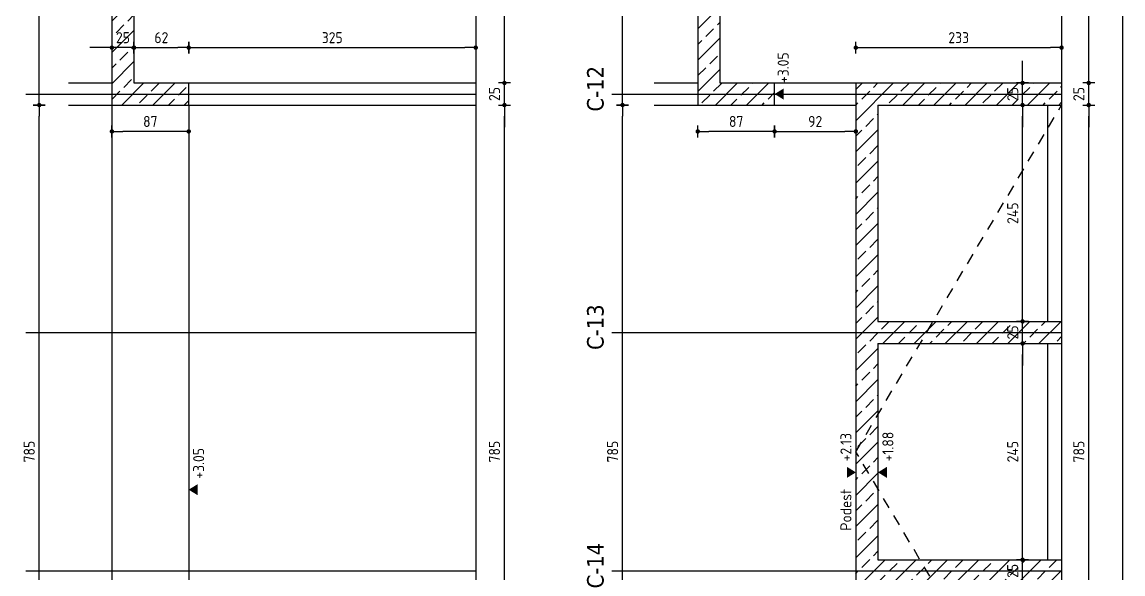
# Model space of a CAD drawing. Extents: x 399 to 532, y -4 to 185.
# Drawn here: x 452.69 to 465.16, y 170.82 to 177.07 of the extents above; entities that cross this region are included whole.
import ezdxf

# ---------------------------------------------------------------- set-up
doc = ezdxf.new("R2010")
doc.units = 0
doc.header["$LTSCALE"] = 0.5
doc.header["$MEASUREMENT"] = 0
doc.header["$PDMODE"] = 2
doc.linetypes.add('AUSGEZOGEN', pattern=[1000.01, 1000, 0.01])
doc.linetypes.add('HIDDEN', pattern=[0.375, 0.25, -0.125])
doc.layers.get('Defpoints').update_dxf_attribs({"linetype": 'CONTINUOUS'})
for name, color, linetype in [('ACHSEN', 7, 'CONTINUOUS'), ('BETON', 7, 'CONTINUOUS'), ('Decke', 7, 'CONTINUOUS'), ('koten', 7, 'CONTINUOUS'), ('MASSE', 7, 'CONTINUOUS'), ('RAHMEN', 7, 'CONTINUOUS'), ('TEXT', 7, 'CONTINUOUS'), ('Treppe', 7, 'CONTINUOUS')]:
    doc.layers.add(name, color=color, linetype=linetype)
doc.layers.add('ANSICHTSFENSTER', color=7, linetype='CONTINUOUS', plot=False)
doc.styles.add('HELV', font='tahoma.ttf')
doc.styles.add('TXT', font='isocp.shx')
doc.dimstyles.new('DOT_I', dxfattribs={"dimscale": 0.5, "dimtxt": 0.25, "dimasz": 0.25, "dimexe": 0.1, "dimexo": 0.3, "dimgap": 0.1, "dimtad": 1, "dimdec": 3, "dimzin": 3, "dimtxsty": 'TXT', "dimblk": 'DOT', "dimblk1": 'DOT', "dimblk2": 'DOT', "dimsah": 1, "dimcen": 0.1, "dimse1": 1, "dimse2": 1, "dimazin": 0, "dimtfac": 1, "dimtdec": 4, "dimtix": 1, "dimtmove": 2, "dimatfit": 3, "dimldrblk": 'DOT', "dimfxl": 0.7, "dimfxlon": 1, "dimtvp": 1, "dimtolj": 1, "dimtzin": 0, "dimarcsym": 0})
pattern_1 = [(45, (-15.04856, 121.6197), (-0.1767767, 0.1767767), []), (45, (-14.87178, 121.6197), (-0.1767767, 0.1767767), [0.125, -0.0625])]

# ---------------------------------------------------------------- blocks, each defined once
blk = doc.blocks.new('DOT')
at = {"layer": 'MASSE', "color": 7, "linetype": 'Continuous'}
for p, q in [((0, 0), (-1, 0)), ((0, 0.54), (0, -0.54))]:
    blk.add_line(p, q, dxfattribs=at)
at = {"layer": 'MASSE', "color": 7, "linetype": 'Continuous', "const_width": 0.2}
blk.add_lwpolyline([(-0.1, 0, 1), (0.1, 0, 1)], format="xyb", close=True, dxfattribs=at)
blk = doc.blocks.new('*D348')
at = {"layer": 'Defpoints', "color": 0, "linetype": 'AUSGEZOGEN', "transparency": 16777216}
for p in [(458.157, 176.132), (458.157, 176.132), (458.157, 168.282)]:
    blk.add_point(p, dxfattribs=at)
at = {"layer": 'MASSE', "color": 0, "linetype": 'AUSGEZOGEN', "lineweight": -2, "transparency": 16777216}
blk.add_line((458.157, 168.407), (458.157, 176.007), dxfattribs=at)
at = {"layer": 'MASSE', "color": 0, "linetype": 'AUSGEZOGEN', "lineweight": -2, "transparency": 16777216, "xscale": 0.125, "yscale": 0.125, "zscale": 0.125}
for p, rotation in [((458.157, 176.132), 90), ((458.157, 168.282), 270)]:
    blk.add_blockref('DOT', p, dxfattribs=dict(at, rotation=rotation))
at = {"layer": 'MASSE', "color": 0, "linetype": 'AUSGEZOGEN', "transparency": 16777216, "insert": (458.044, 172.207), "char_height": 0.125, "attachment_point": 5, "rotation": 90, "style": 'TXT'}
blk.add_mtext('\\A1;785', dxfattribs=at)
blk = doc.blocks.new('*D349')
at = {"layer": 'Defpoints', "color": 0, "linetype": 'AUSGEZOGEN', "transparency": 16777216}
for p in [(458.157, 176.382), (458.157, 176.382), (458.157, 176.132)]:
    blk.add_point(p, dxfattribs=at)
at = {"layer": 'MASSE', "color": 0, "linetype": 'AUSGEZOGEN', "lineweight": -2, "transparency": 16777216}
for p, q in [((458.157, 176.507), (458.157, 176.632)), ((458.157, 176.132), (458.157, 176.382)), ((458.157, 176.007), (458.157, 175.882))]:
    blk.add_line(p, q, dxfattribs=at)
at = {"layer": 'MASSE', "color": 0, "linetype": 'AUSGEZOGEN', "lineweight": -2, "transparency": 16777216, "xscale": 0.125, "yscale": 0.125, "zscale": 0.125}
for p, rotation in [((458.157, 176.382), 270), ((458.157, 176.132), 90)]:
    blk.add_blockref('DOT', p, dxfattribs=dict(at, rotation=rotation))
at = {"layer": 'MASSE', "color": 0, "linetype": 'AUSGEZOGEN', "transparency": 16777216, "insert": (458.044, 176.257), "char_height": 0.125, "attachment_point": 5, "rotation": 90, "style": 'TXT'}
blk.add_mtext('\\A1;25', dxfattribs=at)
blk = doc.blocks.new('*D350')
at = {"layer": 'Defpoints', "color": 0, "linetype": 'AUSGEZOGEN', "transparency": 16777216}
for p in [(458.157, 181.782), (458.157, 181.782), (458.157, 176.382)]:
    blk.add_point(p, dxfattribs=at)
at = {"layer": 'MASSE', "color": 0, "linetype": 'AUSGEZOGEN', "lineweight": -2, "transparency": 16777216}
blk.add_line((458.157, 176.507), (458.157, 181.657), dxfattribs=at)
at = {"layer": 'MASSE', "color": 0, "linetype": 'AUSGEZOGEN', "lineweight": -2, "transparency": 16777216, "xscale": 0.125, "yscale": 0.125, "zscale": 0.125}
for p, rotation in [((458.157, 181.782), 90), ((458.157, 176.382), 270)]:
    blk.add_blockref('DOT', p, dxfattribs=dict(at, rotation=rotation))
at = {"layer": 'MASSE', "color": 0, "linetype": 'AUSGEZOGEN', "transparency": 16777216, "insert": (458.044, 179.082), "char_height": 0.125, "attachment_point": 5, "rotation": 90, "style": 'TXT'}
blk.add_mtext('\\A1;540', dxfattribs=at)
blk = doc.blocks.new('*D322')
at = {"layer": 'Defpoints', "color": 0, "linetype": 'AUSGEZOGEN', "transparency": 16777216}
for p in [(452.889, 176.132), (452.889, 176.132), (452.889, 168.282)]:
    blk.add_point(p, dxfattribs=at)
at = {"layer": 'MASSE', "color": 0, "linetype": 'AUSGEZOGEN', "lineweight": -2, "transparency": 16777216}
blk.add_line((452.889, 168.407), (452.889, 176.007), dxfattribs=at)
at = {"layer": 'MASSE', "color": 0, "linetype": 'AUSGEZOGEN', "lineweight": -2, "transparency": 16777216, "xscale": 0.125, "yscale": 0.125, "zscale": 0.125}
for p, rotation in [((452.889, 176.132), 90), ((452.889, 168.282), 270)]:
    blk.add_blockref('DOT', p, dxfattribs=dict(at, rotation=rotation))
at = {"layer": 'MASSE', "color": 0, "linetype": 'AUSGEZOGEN', "transparency": 16777216, "insert": (452.776, 172.207), "char_height": 0.125, "attachment_point": 5, "rotation": 90, "style": 'TXT'}
blk.add_mtext('\\A1;785', dxfattribs=at)
blk = doc.blocks.new('*D323')
at = {"layer": 'Defpoints', "color": 0, "linetype": 'AUSGEZOGEN', "transparency": 16777216}
for p in [(452.889, 181.782), (452.889, 181.782), (452.889, 176.132)]:
    blk.add_point(p, dxfattribs=at)
at = {"layer": 'MASSE', "color": 0, "linetype": 'AUSGEZOGEN', "lineweight": -2, "transparency": 16777216}
blk.add_line((452.889, 176.257), (452.889, 181.657), dxfattribs=at)
at = {"layer": 'MASSE', "color": 0, "linetype": 'AUSGEZOGEN', "lineweight": -2, "transparency": 16777216, "xscale": 0.125, "yscale": 0.125, "zscale": 0.125}
for p, rotation in [((452.889, 181.782), 90), ((452.889, 176.132), 270)]:
    blk.add_blockref('DOT', p, dxfattribs=dict(at, rotation=rotation))
at = {"layer": 'MASSE', "color": 0, "linetype": 'AUSGEZOGEN', "transparency": 16777216, "insert": (452.776, 178.957), "char_height": 0.125, "attachment_point": 5, "rotation": 90, "style": 'TXT'}
blk.add_mtext('\\A1;565', dxfattribs=at)
blk = doc.blocks.new('*D325')
at = {"layer": 'Defpoints', "color": 0, "linetype": 'AUSGEZOGEN', "transparency": 16777216}
for p in [(459.494, 176.132), (459.494, 176.132), (459.494, 168.282)]:
    blk.add_point(p, dxfattribs=at)
at = {"layer": 'MASSE', "color": 0, "linetype": 'AUSGEZOGEN', "lineweight": -2, "transparency": 16777216}
blk.add_line((459.494, 168.407), (459.494, 176.007), dxfattribs=at)
at = {"layer": 'MASSE', "color": 0, "linetype": 'AUSGEZOGEN', "lineweight": -2, "transparency": 16777216, "xscale": 0.125, "yscale": 0.125, "zscale": 0.125}
for p, rotation in [((459.494, 176.132), 90), ((459.494, 168.282), 270)]:
    blk.add_blockref('DOT', p, dxfattribs=dict(at, rotation=rotation))
at = {"layer": 'MASSE', "color": 0, "linetype": 'AUSGEZOGEN', "transparency": 16777216, "insert": (459.382, 172.207), "char_height": 0.125, "attachment_point": 5, "rotation": 90, "style": 'TXT'}
blk.add_mtext('\\A1;785', dxfattribs=at)
blk = doc.blocks.new('*D326')
at = {"layer": 'Defpoints', "color": 0, "linetype": 'AUSGEZOGEN', "transparency": 16777216}
for p in [(459.494, 178.832), (459.494, 178.832), (459.494, 176.132)]:
    blk.add_point(p, dxfattribs=at)
at = {"layer": 'MASSE', "color": 0, "linetype": 'AUSGEZOGEN', "lineweight": -2, "transparency": 16777216}
blk.add_line((459.494, 176.257), (459.494, 178.707), dxfattribs=at)
at = {"layer": 'MASSE', "color": 0, "linetype": 'AUSGEZOGEN', "lineweight": -2, "transparency": 16777216, "xscale": 0.125, "yscale": 0.125, "zscale": 0.125}
for p, rotation in [((459.494, 178.832), 90), ((459.494, 176.132), 270)]:
    blk.add_blockref('DOT', p, dxfattribs=dict(at, rotation=rotation))
at = {"layer": 'MASSE', "color": 0, "linetype": 'AUSGEZOGEN', "transparency": 16777216, "insert": (459.382, 177.482), "char_height": 0.125, "attachment_point": 5, "rotation": 90, "style": 'TXT'}
blk.add_mtext('\\A1;270', dxfattribs=at)
blk = doc.blocks.new('*D332')
at = {"layer": 'Defpoints', "color": 0, "linetype": 'AUSGEZOGEN', "transparency": 16777216}
for p in [(464.773, 176.132), (464.773, 176.132), (464.773, 168.282)]:
    blk.add_point(p, dxfattribs=at)
at = {"layer": 'MASSE', "color": 0, "linetype": 'AUSGEZOGEN', "lineweight": -2, "transparency": 16777216}
blk.add_line((464.773, 168.407), (464.773, 176.007), dxfattribs=at)
at = {"layer": 'MASSE', "color": 0, "linetype": 'AUSGEZOGEN', "lineweight": -2, "transparency": 16777216, "xscale": 0.125, "yscale": 0.125, "zscale": 0.125}
for p, rotation in [((464.773, 176.132), 90), ((464.773, 168.282), 270)]:
    blk.add_blockref('DOT', p, dxfattribs=dict(at, rotation=rotation))
at = {"layer": 'MASSE', "color": 0, "linetype": 'AUSGEZOGEN', "transparency": 16777216, "insert": (464.661, 172.207), "char_height": 0.125, "attachment_point": 5, "rotation": 90, "style": 'TXT'}
blk.add_mtext('\\A1;785', dxfattribs=at)
blk = doc.blocks.new('*D333')
at = {"layer": 'Defpoints', "color": 0, "linetype": 'AUSGEZOGEN', "transparency": 16777216}
for p in [(464.773, 176.382), (464.773, 176.382), (464.773, 176.132)]:
    blk.add_point(p, dxfattribs=at)
at = {"layer": 'MASSE', "color": 0, "linetype": 'AUSGEZOGEN', "lineweight": -2, "transparency": 16777216}
for p, q in [((464.773, 176.507), (464.773, 176.632)), ((464.773, 176.132), (464.773, 176.382)), ((464.773, 176.007), (464.773, 175.882))]:
    blk.add_line(p, q, dxfattribs=at)
at = {"layer": 'MASSE', "color": 0, "linetype": 'AUSGEZOGEN', "lineweight": -2, "transparency": 16777216, "xscale": 0.125, "yscale": 0.125, "zscale": 0.125}
for p, rotation in [((464.773, 176.382), 270), ((464.773, 176.132), 90)]:
    blk.add_blockref('DOT', p, dxfattribs=dict(at, rotation=rotation))
at = {"layer": 'MASSE', "color": 0, "linetype": 'AUSGEZOGEN', "transparency": 16777216, "insert": (464.661, 176.257), "char_height": 0.125, "attachment_point": 5, "rotation": 90, "style": 'TXT'}
blk.add_mtext('\\A1;25', dxfattribs=at)
blk = doc.blocks.new('*D277')
at = {"layer": 'Defpoints', "color": 0, "linetype": 'AUSGEZOGEN', "transparency": 16777216}
for p in [(464.773, 178.832), (464.773, 178.832), (464.773, 176.382)]:
    blk.add_point(p, dxfattribs=at)
at = {"layer": 'MASSE', "color": 0, "linetype": 'AUSGEZOGEN', "lineweight": -2, "transparency": 16777216}
blk.add_line((464.773, 176.507), (464.773, 178.707), dxfattribs=at)
at = {"layer": 'MASSE', "color": 0, "linetype": 'AUSGEZOGEN', "lineweight": -2, "transparency": 16777216, "xscale": 0.125, "yscale": 0.125, "zscale": 0.125}
for p, rotation in [((464.773, 178.832), 90), ((464.773, 176.382), 270)]:
    blk.add_blockref('DOT', p, dxfattribs=dict(at, rotation=rotation))
at = {"layer": 'MASSE', "color": 0, "linetype": 'AUSGEZOGEN', "transparency": 16777216, "insert": (464.661, 177.607), "char_height": 0.125, "attachment_point": 5, "rotation": 90, "style": 'TXT'}
blk.add_mtext('\\A1;245', dxfattribs=at)
blk = doc.blocks.new('*D283')
at = {"layer": 'Defpoints', "color": 0, "linetype": 'AUSGEZOGEN', "transparency": 16777216}
for p in [(464.024, 170.982), (464.024, 170.982), (464.024, 170.732)]:
    blk.add_point(p, dxfattribs=at)
at = {"layer": 'MASSE', "color": 0, "linetype": 'AUSGEZOGEN', "lineweight": -2, "transparency": 16777216}
for p, q in [((464.024, 171.107), (464.024, 171.232)), ((464.024, 170.732), (464.024, 170.982)), ((464.024, 170.607), (464.024, 170.482))]:
    blk.add_line(p, q, dxfattribs=at)
at = {"layer": 'MASSE', "color": 0, "linetype": 'AUSGEZOGEN', "lineweight": -2, "transparency": 16777216, "xscale": 0.125, "yscale": 0.125, "zscale": 0.125}
for p, rotation in [((464.024, 170.982), 270), ((464.024, 170.732), 90)]:
    blk.add_blockref('DOT', p, dxfattribs=dict(at, rotation=rotation))
at = {"layer": 'MASSE', "color": 0, "linetype": 'AUSGEZOGEN', "transparency": 16777216, "insert": (463.912, 170.857), "char_height": 0.125, "attachment_point": 5, "rotation": 90, "style": 'TXT'}
blk.add_mtext('\\A1;25', dxfattribs=at)
blk = doc.blocks.new('*D284')
at = {"layer": 'Defpoints', "color": 0, "linetype": 'AUSGEZOGEN', "transparency": 16777216}
for p in [(464.024, 173.432), (464.024, 173.432), (464.024, 170.982)]:
    blk.add_point(p, dxfattribs=at)
at = {"layer": 'MASSE', "color": 0, "linetype": 'AUSGEZOGEN', "lineweight": -2, "transparency": 16777216}
blk.add_line((464.024, 171.107), (464.024, 173.307), dxfattribs=at)
at = {"layer": 'MASSE', "color": 0, "linetype": 'AUSGEZOGEN', "lineweight": -2, "transparency": 16777216, "xscale": 0.125, "yscale": 0.125, "zscale": 0.125}
for p, rotation in [((464.024, 173.432), 90), ((464.024, 170.982), 270)]:
    blk.add_blockref('DOT', p, dxfattribs=dict(at, rotation=rotation))
at = {"layer": 'MASSE', "color": 0, "linetype": 'AUSGEZOGEN', "transparency": 16777216, "insert": (463.912, 172.207), "char_height": 0.125, "attachment_point": 5, "rotation": 90, "style": 'TXT'}
blk.add_mtext('\\A1;245', dxfattribs=at)
blk = doc.blocks.new('*D285')
at = {"layer": 'Defpoints', "color": 0, "linetype": 'AUSGEZOGEN', "transparency": 16777216}
for p in [(464.024, 173.682), (464.024, 173.682), (464.024, 173.432)]:
    blk.add_point(p, dxfattribs=at)
at = {"layer": 'MASSE', "color": 0, "linetype": 'AUSGEZOGEN', "lineweight": -2, "transparency": 16777216}
for p, q in [((464.024, 173.807), (464.024, 173.932)), ((464.024, 173.432), (464.024, 173.682)), ((464.024, 173.307), (464.024, 173.182))]:
    blk.add_line(p, q, dxfattribs=at)
at = {"layer": 'MASSE', "color": 0, "linetype": 'AUSGEZOGEN', "lineweight": -2, "transparency": 16777216, "xscale": 0.125, "yscale": 0.125, "zscale": 0.125}
for p, rotation in [((464.024, 173.682), 270), ((464.024, 173.432), 90)]:
    blk.add_blockref('DOT', p, dxfattribs=dict(at, rotation=rotation))
at = {"layer": 'MASSE', "color": 0, "linetype": 'AUSGEZOGEN', "transparency": 16777216, "insert": (463.912, 173.557), "char_height": 0.125, "attachment_point": 5, "rotation": 90, "style": 'TXT'}
blk.add_mtext('\\A1;25', dxfattribs=at)
blk = doc.blocks.new('*D286')
at = {"layer": 'Defpoints', "color": 0, "linetype": 'AUSGEZOGEN', "transparency": 16777216}
for p in [(464.024, 176.132), (464.024, 176.132), (464.024, 173.682)]:
    blk.add_point(p, dxfattribs=at)
at = {"layer": 'MASSE', "color": 0, "linetype": 'AUSGEZOGEN', "lineweight": -2, "transparency": 16777216}
blk.add_line((464.024, 173.807), (464.024, 176.007), dxfattribs=at)
at = {"layer": 'MASSE', "color": 0, "linetype": 'AUSGEZOGEN', "lineweight": -2, "transparency": 16777216, "xscale": 0.125, "yscale": 0.125, "zscale": 0.125}
for p, rotation in [((464.024, 176.132), 90), ((464.024, 173.682), 270)]:
    blk.add_blockref('DOT', p, dxfattribs=dict(at, rotation=rotation))
at = {"layer": 'MASSE', "color": 0, "linetype": 'AUSGEZOGEN', "transparency": 16777216, "insert": (463.912, 174.907), "char_height": 0.125, "attachment_point": 5, "rotation": 90, "style": 'TXT'}
blk.add_mtext('\\A1;245', dxfattribs=at)
blk = doc.blocks.new('*D287')
at = {"layer": 'Defpoints', "color": 0, "linetype": 'AUSGEZOGEN', "transparency": 16777216}
for p in [(464.024, 176.382), (464.024, 176.382), (464.024, 176.132)]:
    blk.add_point(p, dxfattribs=at)
at = {"layer": 'MASSE', "color": 0, "linetype": 'AUSGEZOGEN', "lineweight": -2, "transparency": 16777216}
for p, q in [((464.024, 176.507), (464.024, 176.632)), ((464.024, 176.132), (464.024, 176.382)), ((464.024, 176.007), (464.024, 175.882))]:
    blk.add_line(p, q, dxfattribs=at)
at = {"layer": 'MASSE', "color": 0, "linetype": 'AUSGEZOGEN', "lineweight": -2, "transparency": 16777216, "xscale": 0.125, "yscale": 0.125, "zscale": 0.125}
for p, rotation in [((464.024, 176.382), 270), ((464.024, 176.132), 90)]:
    blk.add_blockref('DOT', p, dxfattribs=dict(at, rotation=rotation))
at = {"layer": 'MASSE', "color": 0, "linetype": 'AUSGEZOGEN', "transparency": 16777216, "insert": (463.912, 176.257), "char_height": 0.125, "attachment_point": 5, "rotation": 90, "style": 'TXT'}
blk.add_mtext('\\A1;25', dxfattribs=at)
blk = doc.blocks.new('*D308')
at = {"layer": 'Defpoints', "color": 0, "linetype": 'AUSGEZOGEN', "transparency": 16777216}
for p in [(460.346, 175.833), (460.346, 175.833), (461.216, 175.833)]:
    blk.add_point(p, dxfattribs=at)
at = {"layer": 'MASSE', "color": 0, "linetype": 'AUSGEZOGEN', "lineweight": -2, "transparency": 16777216}
blk.add_line((461.091, 175.833), (460.471, 175.833), dxfattribs=at)
at = {"layer": 'MASSE', "color": 0, "linetype": 'AUSGEZOGEN', "lineweight": -2, "transparency": 16777216, "xscale": 0.125, "yscale": 0.125, "zscale": 0.125, "rotation": 180}
blk.add_blockref('DOT', (460.346, 175.833), dxfattribs=at)
at = {"layer": 'MASSE', "color": 0, "linetype": 'AUSGEZOGEN', "lineweight": -2, "transparency": 16777216, "xscale": 0.125, "yscale": 0.125, "zscale": 0.125}
blk.add_blockref('DOT', (461.216, 175.833), dxfattribs=at)
at = {"layer": 'MASSE', "color": 0, "linetype": 'AUSGEZOGEN', "transparency": 16777216, "insert": (460.781, 175.946), "char_height": 0.125, "attachment_point": 5, "style": 'TXT'}
blk.add_mtext('\\A1;87', dxfattribs=at)
blk = doc.blocks.new('*D309')
at = {"layer": 'Defpoints', "color": 0, "linetype": 'AUSGEZOGEN', "transparency": 16777216}
for p in [(461.216, 175.833), (462.136, 175.833), (462.136, 175.833)]:
    blk.add_point(p, dxfattribs=at)
at = {"layer": 'MASSE', "color": 0, "linetype": 'AUSGEZOGEN', "lineweight": -2, "transparency": 16777216}
blk.add_line((461.341, 175.833), (462.011, 175.833), dxfattribs=at)
at = {"layer": 'MASSE', "color": 0, "linetype": 'AUSGEZOGEN', "lineweight": -2, "transparency": 16777216, "xscale": 0.125, "yscale": 0.125, "zscale": 0.125, "rotation": 180}
blk.add_blockref('DOT', (461.216, 175.833), dxfattribs=at)
at = {"layer": 'MASSE', "color": 0, "linetype": 'AUSGEZOGEN', "lineweight": -2, "transparency": 16777216, "xscale": 0.125, "yscale": 0.125, "zscale": 0.125}
blk.add_blockref('DOT', (462.136, 175.833), dxfattribs=at)
at = {"layer": 'MASSE', "color": 0, "linetype": 'AUSGEZOGEN', "transparency": 16777216, "insert": (461.676, 175.946), "char_height": 0.125, "attachment_point": 5, "style": 'TXT'}
blk.add_mtext('\\A1;92', dxfattribs=at)
blk = doc.blocks.new('*D310')
at = {"layer": 'Defpoints', "color": 0, "linetype": 'AUSGEZOGEN', "transparency": 16777216}
for p in [(462.136, 176.782), (464.466, 176.782), (464.466, 176.782)]:
    blk.add_point(p, dxfattribs=at)
at = {"layer": 'MASSE', "color": 0, "linetype": 'AUSGEZOGEN', "lineweight": -2, "transparency": 16777216}
blk.add_line((462.261, 176.782), (464.341, 176.782), dxfattribs=at)
at = {"layer": 'MASSE', "color": 0, "linetype": 'AUSGEZOGEN', "lineweight": -2, "transparency": 16777216, "xscale": 0.125, "yscale": 0.125, "zscale": 0.125, "rotation": 180}
blk.add_blockref('DOT', (462.136, 176.782), dxfattribs=at)
at = {"layer": 'MASSE', "color": 0, "linetype": 'AUSGEZOGEN', "lineweight": -2, "transparency": 16777216, "xscale": 0.125, "yscale": 0.125, "zscale": 0.125}
blk.add_blockref('DOT', (464.466, 176.782), dxfattribs=at)
at = {"layer": 'MASSE', "color": 0, "linetype": 'AUSGEZOGEN', "transparency": 16777216, "insert": (463.301, 176.895), "char_height": 0.125, "attachment_point": 5, "style": 'TXT'}
blk.add_mtext('\\A1;233', dxfattribs=at)
blk = doc.blocks.new('okrd_u')
at = {"layer": 'koten', "color": 7, "linetype": 'Continuous'}
blk.add_solid([(-0.125, -0.202), (0.125, -0.202), (0, 0)], dxfattribs=at)
at = {"layer": 'koten', "style": 'TXT'}
blk.add_attdef('OKRD', (0.25, -0.35), '', height=0.25, dxfattribs=at)
blk = doc.blocks.new('okrd_o')
at = {"layer": 'koten', "color": 7, "linetype": 'Continuous'}
blk.add_solid([(-0.125, 0.202), (0.125, 0.202), (0, 0)], dxfattribs=at)
at = {"layer": 'koten', "style": 'TXT'}
blk.add_attdef('OKRD', (0.25, 0.1), '', height=0.25, dxfattribs=at)
blk = doc.blocks.new('*D288')
at = {"layer": 'Defpoints', "color": 0, "linetype": 'AUSGEZOGEN', "transparency": 16777216}
for p in [(453.712, 176.782), (453.712, 176.782), (453.962, 176.782)]:
    blk.add_point(p, dxfattribs=at)
at = {"layer": 'MASSE', "color": 0, "linetype": 'AUSGEZOGEN', "lineweight": -2, "transparency": 16777216}
for p, q in [((453.587, 176.782), (453.462, 176.782)), ((453.962, 176.782), (453.712, 176.782)), ((454.087, 176.782), (454.212, 176.782))]:
    blk.add_line(p, q, dxfattribs=at)
at = {"layer": 'MASSE', "color": 0, "linetype": 'AUSGEZOGEN', "lineweight": -2, "transparency": 16777216, "xscale": 0.125, "yscale": 0.125, "zscale": 0.125}
blk.add_blockref('DOT', (453.712, 176.782), dxfattribs=at)
at = {"layer": 'MASSE', "color": 0, "linetype": 'AUSGEZOGEN', "lineweight": -2, "transparency": 16777216, "xscale": 0.125, "yscale": 0.125, "zscale": 0.125, "rotation": 180}
blk.add_blockref('DOT', (453.962, 176.782), dxfattribs=at)
at = {"layer": 'MASSE', "color": 0, "linetype": 'AUSGEZOGEN', "transparency": 16777216, "insert": (453.837, 176.895), "char_height": 0.125, "attachment_point": 5, "style": 'TXT'}
blk.add_mtext('\\A1;25', dxfattribs=at)
blk = doc.blocks.new('*D289')
at = {"layer": 'Defpoints', "color": 0, "linetype": 'AUSGEZOGEN', "transparency": 16777216}
for p in [(453.962, 176.782), (454.582, 176.782), (454.582, 176.782)]:
    blk.add_point(p, dxfattribs=at)
at = {"layer": 'MASSE', "color": 0, "linetype": 'AUSGEZOGEN', "lineweight": -2, "transparency": 16777216}
blk.add_line((454.087, 176.782), (454.457, 176.782), dxfattribs=at)
at = {"layer": 'MASSE', "color": 0, "linetype": 'AUSGEZOGEN', "lineweight": -2, "transparency": 16777216, "xscale": 0.125, "yscale": 0.125, "zscale": 0.125, "rotation": 180}
blk.add_blockref('DOT', (453.962, 176.782), dxfattribs=at)
at = {"layer": 'MASSE', "color": 0, "linetype": 'AUSGEZOGEN', "lineweight": -2, "transparency": 16777216, "xscale": 0.125, "yscale": 0.125, "zscale": 0.125}
blk.add_blockref('DOT', (454.582, 176.782), dxfattribs=at)
at = {"layer": 'MASSE', "color": 0, "linetype": 'AUSGEZOGEN', "transparency": 16777216, "insert": (454.272, 176.895), "char_height": 0.125, "attachment_point": 5, "style": 'TXT'}
blk.add_mtext('\\A1;62', dxfattribs=at)
blk = doc.blocks.new('*D290')
at = {"layer": 'Defpoints', "color": 0, "linetype": 'AUSGEZOGEN', "transparency": 16777216}
for p in [(454.582, 176.782), (457.832, 176.782), (457.832, 176.782)]:
    blk.add_point(p, dxfattribs=at)
at = {"layer": 'MASSE', "color": 0, "linetype": 'AUSGEZOGEN', "lineweight": -2, "transparency": 16777216}
blk.add_line((454.707, 176.782), (457.707, 176.782), dxfattribs=at)
at = {"layer": 'MASSE', "color": 0, "linetype": 'AUSGEZOGEN', "lineweight": -2, "transparency": 16777216, "xscale": 0.125, "yscale": 0.125, "zscale": 0.125, "rotation": 180}
blk.add_blockref('DOT', (454.582, 176.782), dxfattribs=at)
at = {"layer": 'MASSE', "color": 0, "linetype": 'AUSGEZOGEN', "lineweight": -2, "transparency": 16777216, "xscale": 0.125, "yscale": 0.125, "zscale": 0.125}
blk.add_blockref('DOT', (457.832, 176.782), dxfattribs=at)
at = {"layer": 'MASSE', "color": 0, "linetype": 'AUSGEZOGEN', "transparency": 16777216, "insert": (456.207, 176.895), "char_height": 0.125, "attachment_point": 5, "style": 'TXT'}
blk.add_mtext('\\A1;325', dxfattribs=at)
blk = doc.blocks.new('*D291')
at = {"layer": 'Defpoints', "color": 0, "linetype": 'AUSGEZOGEN', "transparency": 16777216}
for p in [(453.712, 175.833), (453.712, 175.833), (454.582, 175.833)]:
    blk.add_point(p, dxfattribs=at)
at = {"layer": 'MASSE', "color": 0, "linetype": 'AUSGEZOGEN', "lineweight": -2, "transparency": 16777216}
blk.add_line((454.457, 175.833), (453.837, 175.833), dxfattribs=at)
at = {"layer": 'MASSE', "color": 0, "linetype": 'AUSGEZOGEN', "lineweight": -2, "transparency": 16777216, "xscale": 0.125, "yscale": 0.125, "zscale": 0.125, "rotation": 180}
blk.add_blockref('DOT', (453.712, 175.833), dxfattribs=at)
at = {"layer": 'MASSE', "color": 0, "linetype": 'AUSGEZOGEN', "lineweight": -2, "transparency": 16777216, "xscale": 0.125, "yscale": 0.125, "zscale": 0.125}
blk.add_blockref('DOT', (454.582, 175.833), dxfattribs=at)
at = {"layer": 'MASSE', "color": 0, "linetype": 'AUSGEZOGEN', "transparency": 16777216, "insert": (454.147, 175.946), "char_height": 0.125, "attachment_point": 5, "style": 'TXT'}
blk.add_mtext('\\A1;87', dxfattribs=at)

msp = doc.modelspace()

# ---------------------------------------------------------------- hatches: boundary and pattern name
at = {"layer": 'RAHMEN', "linetype": 'AUSGEZOGEN'}
h = msp.add_hatch(dxfattribs=at)
h.set_pattern_fill('ANSI33', color=9, style=0, double=1)
h.set_pattern_definition([(45, (-2.32559, 121.6197), (-0.1767767, 0.1767767), []), (45, (-2.1488, 121.6197), (-0.1767767, 0.1767767), [0.125, -0.0625])])
h.paths.add_polyline_path([(454.5816, 176.1317), (453.7116, 176.1317), (453.7116, 181.7817), (453.9616, 181.7817), (453.9616, 176.3817), (454.5816, 176.3817)])
h = msp.add_hatch(dxfattribs=at)
h.set_pattern_fill('ANSI33', color=9, style=0, double=1)
h.set_pattern_definition(pattern_1)
h.paths.add_polyline_path([(461.2165, 176.1317), (461.2165, 176.3817), (460.5965, 176.3817), (460.5965, 178.8317), (460.9465, 178.8317), (460.9465, 179.0817), (460.5965, 179.0817), (460.5965, 181.5317), (461.2165, 181.5317), (461.2165, 181.7817), (460.3465, 181.7817), (460.3465, 179.0817), (459.8541, 179.0817), (459.8541, 178.8317), (460.3465, 178.8317), (460.3465, 176.1317)])
h = msp.add_hatch(dxfattribs=at)
h.set_pattern_fill('ANSI33', color=9, style=0, double=1)
h.set_pattern_definition(pattern_1)
h.paths.add_polyline_path([(464.4665, 168.0317), (462.1365, 168.0317), (462.1365, 176.3817), (464.4665, 176.3817), (464.4665, 176.1317), (462.3865, 176.1317), (462.3865, 173.6817), (464.4665, 173.6817), (464.4665, 173.4317), (462.3865, 173.4317), (462.3865, 170.9817), (464.4665, 170.9817), (464.4665, 170.7317), (462.3865, 170.7317), (462.3865, 168.2817), (464.4665, 168.2817)])

# ---------------------------------------------------------------- linework, layer by layer
at = {"layer": 'ACHSEN', "color": 140, "linetype": 'AUSGEZOGEN'}
for p, q in [((452.7368, 176.2567), (457.8316, 176.2567)), ((459.3717, 176.2567), (464.4665, 176.2567)), ((452.7368, 173.5567), (457.8316, 173.5567)), ((459.3717, 173.5567), (464.4665, 173.5567)), ((452.7368, 170.8567), (457.8316, 170.8567)), ((459.3717, 170.8567), (464.4665, 170.8567))]:
    msp.add_line(p, q, dxfattribs=at)
at = {"layer": 'ANSICHTSFENSTER', "color": 2, "linetype": 'AUSGEZOGEN'}
msp.add_line((465.1609, 143.6732), (465.1609, 185.2232), dxfattribs=at)
at = {"layer": 'BETON', "color": 6, "linetype": 'AUSGEZOGEN'}
for p, q in [((453.7116, 181.7817), (453.7116, 176.1317)), ((453.9616, 181.7817), (453.9616, 176.3817)), ((460.3465, 178.8317), (460.3465, 176.1317)), ((460.5965, 178.8317), (460.5965, 176.3817)), ((453.9616, 176.3817), (454.5816, 176.3817)), ((454.5816, 176.1317), (454.5816, 176.3817)), ((460.5965, 176.3817), (461.2165, 176.3817)), ((461.2165, 176.1317), (461.2165, 176.3817)), ((462.1365, 176.3817), (464.4665, 176.3817)), ((462.1365, 176.3817), (462.1365, 168.0317)), ((453.7116, 176.1317), (454.5816, 176.1317)), ((460.3465, 176.1317), (461.2165, 176.1317)), ((462.3865, 176.1317), (464.4665, 176.1317)), ((462.3865, 176.1317), (462.3865, 173.6817)), ((462.3865, 173.6817), (464.4665, 173.6817)), ((462.3865, 173.4317), (462.3865, 170.9817)), ((462.3865, 173.4317), (464.4665, 173.4317)), ((462.3865, 170.9817), (464.4665, 170.9817))]:
    msp.add_line(p, q, dxfattribs=at)
at = {"layer": 'BETON', "linetype": 'Continuous'}
for p, q in [((453.2193, 176.3817), (453.7116, 176.3817)), ((454.5816, 176.3817), (457.8316, 176.3817)), ((459.8541, 176.3817), (460.3465, 176.3817)), ((461.2165, 176.3817), (462.1365, 176.3817)), ((453.2193, 176.1317), (453.7116, 176.1317)), ((454.5816, 176.1317), (457.8316, 176.1317)), ((459.8541, 176.1317), (460.3465, 176.1317)), ((461.2165, 176.1317), (462.1365, 176.1317))]:
    msp.add_line(p, q, dxfattribs=at)
at = {"layer": 'Decke', "linetype": 'Continuous'}
for p, q in [((457.8316, 181.7817), (457.8316, 165.3317)), ((464.4665, 181.7817), (464.4665, 165.3317)), ((453.7116, 176.1317), (453.7116, 169.8908)), ((454.5816, 176.1317), (454.5816, 168.2817))]:
    msp.add_line(p, q, dxfattribs=at)
at = {"layer": 'Treppe', "color": 9, "linetype": 'HIDDEN'}
for p, q in [((462.1365, 172.2067), (464.4665, 176.1317)), ((464.4665, 168.2817), (462.1365, 172.2067))]:
    msp.add_line(p, q, dxfattribs=at)
at = {"layer": 'Treppe', "color": 7, "linetype": 'AUSGEZOGEN'}
for p, q in [((464.3083, 173.6817), (464.3083, 176.1317)), ((464.3083, 170.9817), (464.3083, 173.4317))]:
    msp.add_line(p, q, dxfattribs=at)

# ---------------------------------------------------------------- block references
at = {"layer": 'koten', "color": 7, "linetype": 'AUSGEZOGEN'}
ref = msp.add_blockref('okrd_u', (461.2165, 176.2567), dxfattribs=dict(at, xscale=0.5, yscale=0.5, zscale=0.5, rotation=90))
ref.add_attrib('OKRD', '+3.05', (461.3758, 176.3817), dxfattribs={"height": 0.125, "rotation": 90, "style": 'TXT'})
at = {"layer": 'koten', "color": 7, "linetype": 'AUSGEZOGEN', "xscale": 0.5, "yscale": 0.5, "zscale": 0.5, "rotation": 90}
for name, p, values in [('okrd_u', (462.3865, 171.9724), {'OKRD': '+1.88'}), ('okrd_o', (462.1365, 171.9724), {'OKRD': '+2.13'}), ('okrd_u', (454.5816, 171.7762), {'OKRD': '+3.05'})]:
    msp.add_blockref(name, p, dxfattribs=at).add_auto_attribs(values)

# ---------------------------------------------------------------- texts
at = {"layer": 'ACHSEN', "color": 6, "linetype": 'AUSGEZOGEN', "style": 'HELV'}
for s, p in [('C-12', (459.28, 176.0586)), ('C-13', (459.28, 173.3586)), ('C-14', (459.28, 170.6586))]:
    msp.add_text(s, height=0.1875, rotation=90, dxfattribs=at).set_placement(p)
at = {"layer": 'TEXT', "color": 7, "linetype": 'AUSGEZOGEN', "style": 'TXT'}
msp.add_text('Podest', height=0.125, rotation=90, dxfattribs=at).set_placement((462.0861, 171.3128))

# ---------------------------------------------------------------- dimensions: what is measured, and where the dimension line sits
at = {"layer": 'MASSE', "color": 7, "linetype": 'AUSGEZOGEN'}
for base, p1, p2, picture, middle in [((452.8888, 181.7817), (452.8888, 176.1317), (452.8888, 181.7817), '*D323', (452.7763, 178.9567)), ((458.1566, 181.7817), (458.1566, 176.3817), (458.1566, 181.7817), '*D350', (458.0441, 179.0817)), ((459.4942, 178.8317), (459.4942, 176.1317), (459.4942, 178.8317), '*D326', (459.3817, 177.4817)), ((464.7733, 178.8317), (464.7733, 176.3817), (464.7733, 178.8317), '*D277', (464.6608, 177.6067)), ((458.1566, 176.3817), (458.1566, 176.1317), (458.1566, 176.3817), '*D349', (458.0441, 176.2567)), ((464.0243, 176.3817), (464.0243, 176.1317), (464.0243, 176.3817), '*D287', (463.9118, 176.2567)), ((464.7733, 176.3817), (464.7733, 176.1317), (464.7733, 176.3817), '*D333', (464.6608, 176.2567)), ((452.8888, 176.1317), (452.8888, 168.2817), (452.8888, 176.1317), '*D322', (452.7763, 172.2067)), ((458.1566, 176.1317), (458.1566, 168.2817), (458.1566, 176.1317), '*D348', (458.0441, 172.2067)), ((459.4942, 176.1317), (459.4942, 168.2817), (459.4942, 176.1317), '*D325', (459.3817, 172.2067)), ((464.0243, 176.1317), (464.0243, 173.6817), (464.0243, 176.1317), '*D286', (463.9118, 174.9067)), ((464.7733, 176.1317), (464.7733, 168.2817), (464.7733, 176.1317), '*D332', (464.6608, 172.2067)), ((464.0243, 173.6817), (464.0243, 173.4317), (464.0243, 173.6817), '*D285', (463.9118, 173.5567)), ((464.0243, 173.4317), (464.0243, 170.9817), (464.0243, 173.4317), '*D284', (463.9118, 172.2067)), ((464.0243, 170.9817), (464.0243, 170.7317), (464.0243, 170.9817), '*D283', (463.9118, 170.8567))]:
    dim = msp.add_linear_dim(base=base, p1=p1, p2=p2, angle=90, dimstyle='DOT_I', override={"dimdec": 0, "dimlfac": 100}, dxfattribs=at)
    dim.commit()
    dim.dimension.update_dxf_attribs({"geometry": picture, "text_midpoint": middle})
for base, p1, p2, picture, middle in [((453.7116, 176.7824), (453.9616, 176.7824), (453.7116, 176.7824), '*D288', (453.8366, 176.8949)), ((454.5816, 176.7824), (453.9616, 176.7824), (454.5816, 176.7824), '*D289', (454.2716, 176.8949)), ((457.8316, 176.7824), (454.5816, 176.7824), (457.8316, 176.7824), '*D290', (456.2066, 176.8949)), ((464.4665, 176.7824), (462.1365, 176.7824), (464.4665, 176.7824), '*D310', (463.3015, 176.8949)), ((453.7116, 175.8334), (454.5816, 175.8334), (453.7116, 175.8334), '*D291', (454.1466, 175.9459)), ((460.3465, 175.8334), (461.2165, 175.8334), (460.3465, 175.8334), '*D308', (460.7815, 175.9459)), ((462.1365, 175.8334), (461.2165, 175.8334), (462.1365, 175.8334), '*D309', (461.6765, 175.946))]:
    dim = msp.add_linear_dim(base=base, p1=p1, p2=p2, dimstyle='DOT_I', override={"dimdec": 0, "dimlfac": 100}, dxfattribs=at)
    dim.commit()
    dim.dimension.update_dxf_attribs({"geometry": picture, "text_midpoint": middle})

doc.saveas('drawing.dxf')
